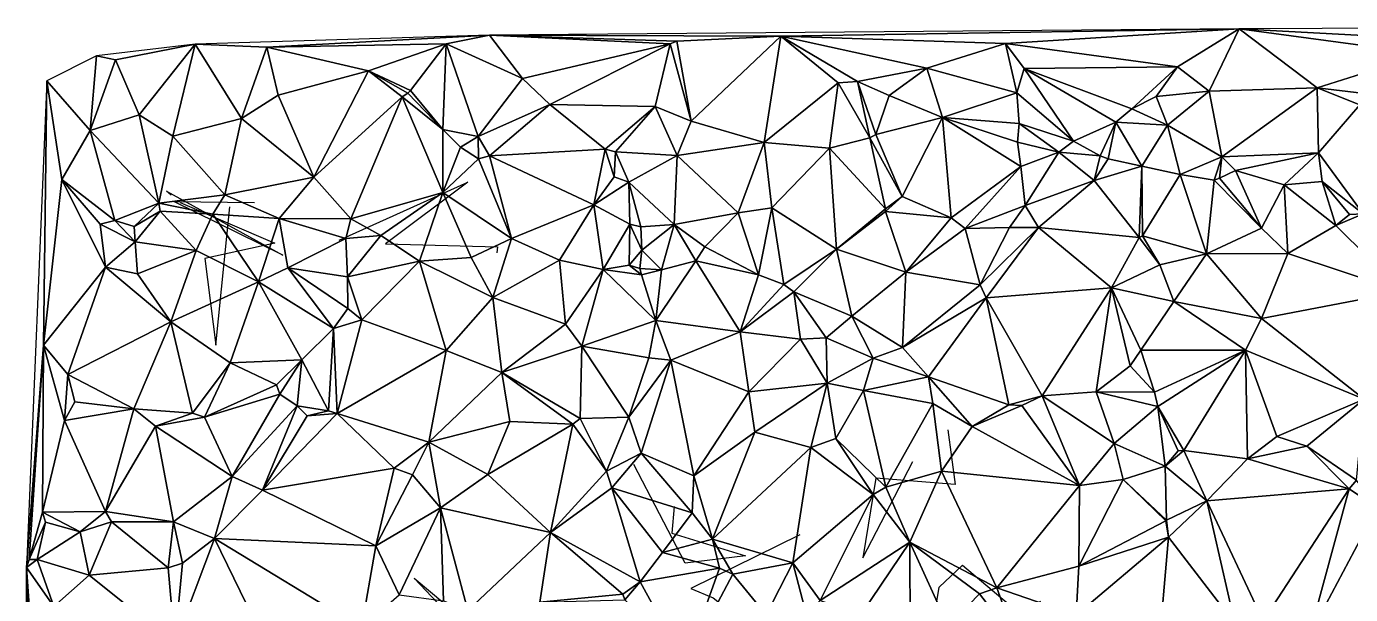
# Model space of a CAD drawing. Header units: metres. Extents: x -15.7 to 15.6, y -15.5 to 15.7.
# Drawn here: x -15 to 0.85, y 8.16 to 14.97 of the extents above; entities that cross this region are included whole.
import ezdxf

# ---------------------------------------------------------------- set-up
doc = ezdxf.new("R2010")
doc.units = ezdxf.units.M
doc.layers.add('CRACKS', color=1, linetype='Continuous')
doc.layers.add('STREET_MESH', color=7, linetype='Continuous')

msp = doc.modelspace()

# ---------------------------------------------------------------- linework, layer by layer
at = {"layer": 'CRACKS'}
for points in [[(-11.252, 12.405, 0.1), (-9.713, 13.101, 0.1), (-10.701, 12.365, 0.1), (-9.357, 12.326, 0.1), (-9.365, 12.255, 0.1)], [(-13.264, 12.944, 0.1), (-13.319, 12.993, 0.1), (-11.926, 12.226, 0.1), (-13.231, 12.871, 0.1), (-12.267, 12.859, 0.1)], [(-13.155, 12.858, 0.1), (-12.022, 12.372, 0.1), (-12.863, 12.188, 0.1), (-12.731, 11.151, 0.1), (-12.564, 12.806, 0.1)], [(-3.966, 10.137, 0.1), (-3.879, 9.483, 0.1), (-4.828, 9.559, 0.1), (-4.985, 8.603, 0.1), (-4.385, 9.759, 0.1)], [(-7.245, 9.217, 0.1), (-7.272, 8.9, 0.1), (-6.391, 8.629, 0.1), (-7.114, 8.538, 0.1), (-7.727, 9.721, 0.1)], [(-5.74, 8.878, 0.1), (-7.046, 8.236, 0.1), (-6.777, 8.123, 0.1), (-5.889, 7.423, 0.1), (-6.296, 7.767, 0.1)], [(-4.13, 7.884, 0.1), (-4.071, 8.254, 0.1), (-3.791, 8.514, 0.1), (-2.727, 7.616, 0.1), (-2.863, 8.085, 0.1)], [(-9.445, 7.195, 0.1), (-9.474, 7.812, 0.1), (-10.074, 8.061, 0.1), (-10.354, 8.359, 0.1), (-9.06, 7.276, 0.1)]]:
    msp.add_polyline3d(points, dxfattribs=at)
at = {"layer": 'STREET_MESH'}
for points in [[(-9.453, 14.86), (-5.967, 14.851), (-0.479, 14.936)], [(-5.967, 14.851), (-3.278, 14.761), (-0.479, 14.936)], [(-3.278, 14.761), (-1.219, 14.482), (-0.479, 14.936)], [(-1.219, 14.482), (-0.84, 14.189), (-0.479, 14.936)], [(-0.84, 14.189), (0.454, 14.229), (-0.479, 14.936)], [(2.862, 14.759), (6.474, 14.965), (-0.479, 14.936)], [(1.742, 14.639), (2.862, 14.759), (-0.479, 14.936)], [(0.454, 14.229), (1.742, 14.639), (-0.479, 14.936)], [(-14.158, 14.613), (-13.932, 14.566), (-12.979, 14.752)], [(-13.932, 14.566), (-13.647, 13.906), (-12.979, 14.752)], [(-13.647, 13.906), (-13.244, 13.653), (-12.979, 14.752)], [(-13.244, 13.653), (-12.423, 13.865), (-12.979, 14.752)], [(-12.12, 14.717), (-9.453, 14.86), (-12.979, 14.752)], [(-12.423, 13.865), (-12.12, 14.717), (-12.979, 14.752)], [(-12.12, 14.717), (-9.972, 14.757), (-9.453, 14.86)], [(-9.972, 14.757), (-12.12, 14.717), (-10.902, 14.435)], [(-10.399, 14.198), (-9.972, 14.757), (-10.902, 14.435)], [(-9.972, 14.757), (-10.399, 14.198), (-10.011, 13.733)], [(-9.589, 13.649), (-9.972, 14.757), (-10.011, 13.733)], [(-9.972, 14.757), (-9.059, 14.342), (-9.453, 14.86)], [(-9.589, 13.649), (-9.059, 14.342), (-9.972, 14.757)], [(-7.211, 14.789), (-5.967, 14.851), (-9.453, 14.86)], [(-7.293, 14.756), (-7.211, 14.789), (-9.453, 14.86)], [(-9.059, 14.342), (-7.293, 14.756), (-9.453, 14.86)], [(-7.293, 14.756), (-9.059, 14.342), (-8.732, 14.032)], [(-7.293, 14.756), (-8.732, 14.032), (-7.47, 14.007)], [(-7.041, 13.83), (-7.293, 14.756), (-7.47, 14.007)], [(-7.293, 14.756), (-7.041, 13.83), (-7.211, 14.789)], [(-7.211, 14.789), (-7.041, 13.83), (-5.967, 14.851)], [(-7.041, 13.83), (-6.168, 13.575), (-5.967, 14.851)], [(-6.168, 13.575), (-5.28, 14.289), (-5.967, 14.851)], [(-4.22, 14.467), (-5.967, 14.851), (-5.051, 14.305)], [(-5.967, 14.851), (-4.22, 14.467), (-3.278, 14.761)], [(-5.967, 14.851), (-5.28, 14.289), (-5.051, 14.305)], [(-4.22, 14.467), (-3.142, 14.17), (-3.278, 14.761)], [(-3.142, 14.17), (-3.053, 14.464), (-3.278, 14.761)], [(-3.053, 14.464), (-1.219, 14.482), (-3.278, 14.761)], [(-14.235, 13.718), (-14.158, 14.613), (-14.753, 14.314)], [(-14.235, 13.718), (-13.932, 14.566), (-14.158, 14.613)], [(-12.423, 13.865), (-11.985, 14.144), (-12.12, 14.717)], [(-12.12, 14.717), (-11.985, 14.144), (-10.902, 14.435)], [(1.742, 14.639), (0.454, 14.229), (1.02, 14.164)], [(-13.932, 14.566), (-14.235, 13.718), (-13.647, 13.906)], [(-10.902, 14.435), (-11.985, 14.144), (-11.556, 13.161)], [(-10.499, 14.125), (-10.902, 14.435), (-11.556, 13.161)], [(-10.499, 14.125), (-10.433, 14.165), (-10.902, 14.435)], [(-10.433, 14.165), (-10.399, 14.198), (-10.902, 14.435)], [(-4.669, 14.138), (-4.22, 14.467), (-5.051, 14.305)], [(-4.669, 14.138), (-4.03, 13.876), (-4.22, 14.467)], [(-4.03, 13.876), (-3.142, 14.17), (-4.22, 14.467)], [(-2.465, 13.592), (-3.053, 14.464), (-3.142, 14.17)], [(-3.053, 14.464), (-1.765, 13.978), (-1.219, 14.482)], [(-1.765, 13.978), (-3.053, 14.464), (-1.956, 13.819)], [(-3.053, 14.464), (-2.465, 13.592), (-1.956, 13.819)], [(-1.765, 13.978), (-1.476, 14.127), (-1.219, 14.482)], [(-1.476, 14.127), (-0.84, 14.189), (-1.219, 14.482)], [(-14.794, 11.151), (-14.753, 14.314), (-14.996, 8.487)], [(-14.794, 11.151), (-14.575, 13.133), (-14.753, 14.314)], [(-14.575, 13.133), (-14.235, 13.718), (-14.753, 14.314)], [(-9.059, 14.342), (-9.589, 13.649), (-8.732, 14.032)], [(-5.28, 14.289), (-6.168, 13.575), (-5.383, 13.507)], [(-4.901, 13.632), (-5.28, 14.289), (-5.383, 13.507)], [(-5.28, 14.289), (-4.901, 13.632), (-5.051, 14.305)], [(-4.831, 13.672), (-4.669, 14.138), (-5.051, 14.305)], [(-4.901, 13.632), (-4.831, 13.672), (-5.051, 14.305)], [(-11.985, 14.144), (-12.423, 13.865), (-11.556, 13.161)], [(-11.112, 12.663), (-10.499, 14.125), (-11.556, 13.161)], [(-11.112, 12.663), (-10.012, 12.979), (-10.499, 14.125)], [(-10.433, 14.165), (-10.499, 14.125), (-10.011, 13.733)], [(-10.499, 14.125), (-10.012, 12.979), (-10.011, 13.733)], [(-10.399, 14.198), (-10.433, 14.165), (-10.011, 13.733)], [(-4.03, 13.876), (-4.669, 14.138), (-4.831, 13.672)], [(-4.03, 13.876), (-3.114, 13.802), (-3.142, 14.17)], [(-3.114, 13.802), (-2.465, 13.592), (-3.142, 14.17)], [(-1.476, 14.127), (-1.765, 13.978), (-1.339, 13.784)], [(-0.84, 14.189), (-1.476, 14.127), (-1.339, 13.784)], [(-0.687, 13.403), (-0.84, 14.189), (-1.339, 13.784)], [(-0.84, 14.189), (-0.687, 13.403), (0.454, 14.229)], [(0.454, 14.229), (-0.687, 13.403), (0.468, 13.453)], [(0.454, 14.229), (0.468, 13.453), (0.962, 14.028)], [(0.454, 14.229), (0.962, 14.028), (1.02, 14.164)], [(-9.589, 13.649), (-9.454, 13.417), (-8.732, 14.032)], [(-9.454, 13.417), (-8.07, 13.497), (-8.732, 14.032)], [(-8.732, 14.032), (-8.07, 13.497), (-7.47, 14.007)], [(-8.07, 13.497), (-7.946, 13.463), (-7.47, 14.007)], [(-7.946, 13.463), (-7.208, 13.419), (-7.47, 14.007)], [(-7.208, 13.419), (-7.041, 13.83), (-7.47, 14.007)], [(-1.765, 13.978), (-1.956, 13.819), (-1.339, 13.784)], [(0.468, 13.453), (1.002, 12.722), (0.962, 14.028)], [(-13.647, 13.906), (-14.235, 13.718), (-13.412, 12.849)], [(-13.244, 13.653), (-13.647, 13.906), (-13.412, 12.849)], [(-12.423, 13.865), (-13.244, 13.653), (-12.623, 12.95)], [(-12.423, 13.865), (-12.623, 12.95), (-11.556, 13.161)], [(-6.168, 13.575), (-7.041, 13.83), (-7.208, 13.419)], [(-4.516, 12.929), (-4.03, 13.876), (-4.831, 13.672)], [(-4.03, 13.876), (-4.516, 12.929), (-3.928, 12.676)], [(-3.093, 13.29), (-4.03, 13.876), (-3.928, 12.676)], [(-4.03, 13.876), (-3.093, 13.29), (-3.134, 13.58)], [(-3.114, 13.802), (-4.03, 13.876), (-3.134, 13.58)], [(-2.638, 13.461), (-3.114, 13.802), (-3.134, 13.58)], [(-3.114, 13.802), (-2.638, 13.461), (-2.465, 13.592)], [(-2.465, 13.592), (-2.146, 13.416), (-1.956, 13.819)], [(-2.146, 13.416), (-2.049, 13.38), (-1.956, 13.819)], [(-2.049, 13.38), (-1.644, 13.293), (-1.956, 13.819)], [(-1.956, 13.819), (-1.644, 13.293), (-1.339, 13.784)], [(-13.939, 12.644), (-14.235, 13.718), (-14.575, 13.133)], [(-14.235, 13.718), (-13.939, 12.644), (-13.412, 12.849)], [(-12.623, 12.95), (-13.244, 13.653), (-13.412, 12.849)], [(-10.012, 12.979), (-9.802, 13.522), (-10.011, 13.733)], [(-9.802, 13.522), (-9.589, 13.649), (-10.011, 13.733)], [(-9.589, 13.649), (-9.802, 13.522), (-9.585, 13.382)], [(-9.589, 13.649), (-9.585, 13.382), (-9.454, 13.417)], [(-4.716, 12.784), (-4.901, 13.632), (-5.383, 13.507)], [(-4.901, 13.632), (-4.516, 12.929), (-4.831, 13.672)], [(-4.516, 12.929), (-4.901, 13.632), (-4.716, 12.784)], [(-1.644, 13.293), (-1.188, 13.195), (-1.339, 13.784)], [(-1.188, 13.195), (-0.687, 13.403), (-1.339, 13.784)], [(-9.585, 13.382), (-9.802, 13.522), (-10.012, 12.979)], [(-9.454, 13.417), (-8.206, 12.832), (-8.07, 13.497)], [(-8.206, 12.832), (-7.962, 13.165), (-8.07, 13.497)], [(-7.962, 13.165), (-7.946, 13.463), (-8.07, 13.497)], [(-6.168, 13.575), (-7.208, 13.419), (-6.477, 12.733)], [(-6.074, 12.793), (-6.168, 13.575), (-6.477, 12.733)], [(-6.168, 13.575), (-6.074, 12.793), (-5.383, 13.507)], [(-5.383, 13.507), (-6.074, 12.793), (-5.301, 12.298)], [(-4.716, 12.784), (-5.383, 13.507), (-5.301, 12.298)], [(-3.093, 13.29), (-2.638, 13.461), (-3.134, 13.58)], [(-2.638, 13.461), (-2.146, 13.416), (-2.465, 13.592)], [(-9.192, 12.427), (-9.585, 13.382), (-10.012, 12.979)], [(-9.585, 13.382), (-9.192, 12.427), (-9.454, 13.417)], [(-9.192, 12.427), (-8.206, 12.832), (-9.454, 13.417)], [(-7.962, 13.165), (-7.787, 13.103), (-7.946, 13.463)], [(-7.946, 13.463), (-7.787, 13.103), (-7.208, 13.419)], [(-7.787, 13.103), (-7.242, 12.593), (-7.208, 13.419)], [(-7.208, 13.419), (-7.242, 12.593), (-6.477, 12.733)], [(-3.041, 12.821), (-2.638, 13.461), (-3.093, 13.29)], [(-2.638, 13.461), (-3.041, 12.821), (-2.217, 13.121)], [(-2.146, 13.416), (-2.638, 13.461), (-2.217, 13.121)], [(-2.049, 13.38), (-2.146, 13.416), (-2.217, 13.121)], [(-1.644, 13.293), (-2.049, 13.38), (-2.217, 13.121)], [(-0.78, 13.125), (-0.687, 13.403), (-1.188, 13.195)], [(-0.687, 13.403), (-0.78, 13.125), (-0.715, 13.15)], [(-0.523, 13.243), (-0.687, 13.403), (-0.715, 13.15)], [(-0.687, 13.403), (-0.523, 13.243), (0.468, 13.453)], [(-0.523, 13.243), (0.057, 13.068), (0.468, 13.453)], [(0.057, 13.068), (0.513, 13.111), (0.468, 13.453)], [(0.513, 13.111), (1.002, 12.722), (0.468, 13.453)], [(-12.623, 12.95), (-11.971, 12.668), (-11.556, 13.161)], [(-11.971, 12.668), (-11.112, 12.663), (-11.556, 13.161)], [(-7.787, 13.103), (-7.962, 13.165), (-8.206, 12.832)], [(-3.761, 12.548), (-3.093, 13.29), (-3.928, 12.676)], [(-3.761, 12.548), (-3.041, 12.821), (-3.093, 13.29)], [(-1.679, 12.44), (-1.644, 13.293), (-2.217, 13.121)], [(-1.679, 12.44), (-1.636, 12.457), (-1.644, 13.293)], [(-1.644, 13.293), (-1.636, 12.457), (-1.188, 13.195)], [(-1.188, 13.195), (-1.636, 12.457), (-0.871, 12.244)], [(-0.78, 13.125), (-1.188, 13.195), (-0.871, 12.244)], [(-0.213, 12.55), (-0.523, 13.243), (-0.715, 13.15)], [(0.057, 13.068), (-0.523, 13.243), (-0.213, 12.55)], [(-14.05, 12.084), (-14.575, 13.133), (-14.794, 11.151)], [(-14.05, 12.084), (-14.113, 12.6), (-14.575, 13.133)], [(-14.113, 12.6), (-13.939, 12.644), (-14.575, 13.133)], [(-7.773, 12.6), (-7.787, 13.103), (-8.206, 12.832)], [(-7.787, 13.103), (-7.643, 12.565), (-7.242, 12.593)], [(-7.773, 12.6), (-7.643, 12.565), (-7.787, 13.103)], [(-3.041, 12.821), (-2.883, 12.557), (-2.217, 13.121)], [(-2.883, 12.557), (-1.679, 12.44), (-2.217, 13.121)], [(-0.78, 13.125), (-0.871, 12.244), (-0.213, 12.55)], [(-0.78, 13.125), (-0.213, 12.55), (-0.715, 13.15)], [(0.1, 12.247), (0.057, 13.068), (-0.213, 12.55)], [(0.513, 13.111), (0.057, 13.068), (0.678, 12.581)], [(0.057, 13.068), (0.1, 12.247), (0.678, 12.581)], [(0.841, 12.716), (0.513, 13.111), (0.678, 12.581)], [(0.513, 13.111), (0.841, 12.716), (1.002, 12.722)], [(-13.939, 12.644), (-13.707, 12.572), (-13.412, 12.849)], [(-13.707, 12.572), (-13.396, 12.756), (-13.412, 12.849)], [(-12.764, 12.718), (-12.623, 12.95), (-13.412, 12.849)], [(-13.396, 12.756), (-12.764, 12.718), (-13.412, 12.849)], [(-12.764, 12.718), (-11.971, 12.668), (-12.623, 12.95)], [(-10.012, 12.979), (-11.112, 12.663), (-10.756, 12.463)], [(-10.012, 12.979), (-10.756, 12.463), (-10.293, 12.155)], [(-10.012, 12.979), (-10.293, 12.155), (-9.674, 12.198)], [(-9.192, 12.427), (-10.012, 12.979), (-9.674, 12.198)], [(-4.516, 12.929), (-4.716, 12.751), (-3.928, 12.676)], [(-4.716, 12.751), (-4.516, 12.929), (-4.716, 12.784)], [(-13.396, 12.756), (-13.707, 12.572), (-13.694, 12.388)], [(-13.396, 12.756), (-13.694, 12.388), (-12.967, 12.285)], [(-12.764, 12.718), (-13.396, 12.756), (-12.967, 12.285)], [(-12.221, 11.909), (-12.764, 12.718), (-12.967, 12.285)], [(-12.764, 12.718), (-12.221, 11.909), (-11.971, 12.668)], [(-9.192, 12.427), (-8.618, 12.166), (-8.206, 12.832)], [(-8.206, 12.832), (-8.618, 12.166), (-8.093, 12.056)], [(-7.773, 12.6), (-8.206, 12.832), (-8.093, 12.056)], [(-7.242, 12.593), (-6.878, 12.328), (-6.477, 12.733)], [(-6.878, 12.328), (-6.235, 11.99), (-6.477, 12.733)], [(-6.235, 11.99), (-6.074, 12.793), (-6.477, 12.733)], [(-6.235, 11.99), (-5.931, 11.878), (-6.074, 12.793)], [(-6.074, 12.793), (-5.931, 11.878), (-5.301, 12.298)], [(-4.716, 12.751), (-4.716, 12.784), (-5.301, 12.298)], [(-4.47, 12.025), (-4.716, 12.751), (-5.301, 12.298)], [(-4.716, 12.751), (-4.47, 12.025), (-3.928, 12.676)], [(-3.041, 12.821), (-3.761, 12.548), (-3.229, 12.559)], [(-3.041, 12.821), (-3.229, 12.559), (-2.883, 12.557)], [(1.476, 11.791), (1.002, 12.722), (0.678, 12.581)], [(1.002, 12.722), (0.841, 12.716), (0.678, 12.581)], [(-14.113, 12.6), (-13.694, 12.388), (-13.939, 12.644)], [(-13.694, 12.388), (-14.113, 12.6), (-14.05, 12.084)], [(-13.694, 12.388), (-13.707, 12.572), (-13.939, 12.644)], [(-11.971, 12.668), (-12.221, 11.909), (-11.867, 12.074)], [(-11.175, 12.425), (-11.971, 12.668), (-11.867, 12.074)], [(-11.112, 12.663), (-11.971, 12.668), (-11.175, 12.425)], [(-10.756, 12.463), (-11.112, 12.663), (-11.175, 12.425)], [(-7.782, 12.108), (-7.773, 12.6), (-8.093, 12.056)], [(-7.631, 12.286), (-7.773, 12.6), (-7.782, 12.108)], [(-7.643, 12.565), (-7.773, 12.6), (-7.631, 12.286)], [(-7.643, 12.565), (-7.631, 12.286), (-7.242, 12.593)], [(-7.631, 12.286), (-7.394, 12.052), (-7.242, 12.593)], [(-7.242, 12.593), (-7.394, 12.052), (-6.986, 12.161)], [(-6.878, 12.328), (-7.242, 12.593), (-6.986, 12.161)], [(-4.47, 12.025), (-3.761, 12.548), (-3.928, 12.676)], [(-3.581, 11.873), (-3.761, 12.548), (-4.47, 12.025)], [(-3.761, 12.548), (-3.581, 11.873), (-3.229, 12.559)], [(-3.229, 12.559), (-3.581, 11.873), (-2.883, 12.557)], [(-3.581, 11.873), (-3.508, 11.717), (-2.883, 12.557)], [(-3.508, 11.717), (-2.01, 11.837), (-2.883, 12.557)], [(-2.01, 11.837), (-1.679, 12.44), (-2.883, 12.557)], [(-0.871, 12.244), (0.1, 12.247), (-0.213, 12.55)], [(0.1, 12.247), (1.476, 11.791), (0.678, 12.581)], [(-13.669, 12.005), (-13.694, 12.388), (-14.05, 12.084)], [(-12.967, 12.285), (-13.694, 12.388), (-13.669, 12.005)], [(-11.154, 11.968), (-11.175, 12.425), (-11.867, 12.074)], [(-11.154, 11.968), (-10.756, 12.463), (-11.175, 12.425)], [(-10.756, 12.463), (-11.154, 11.968), (-10.293, 12.155)], [(-9.416, 11.719), (-9.192, 12.427), (-9.674, 12.198)], [(-8.618, 12.166), (-9.192, 12.427), (-9.416, 11.719)], [(-1.679, 12.44), (-2.01, 11.837), (-1.429, 12.11)], [(-1.636, 12.457), (-1.679, 12.44), (-1.429, 12.11)], [(-1.636, 12.457), (-1.429, 12.11), (-0.871, 12.244)], [(-12.967, 12.285), (-13.669, 12.005), (-13.269, 11.43)], [(-12.221, 11.909), (-12.967, 12.285), (-13.269, 11.43)], [(-7.654, 12.069), (-7.631, 12.286), (-7.782, 12.108)], [(-7.394, 12.052), (-7.631, 12.286), (-7.654, 12.069)], [(-6.235, 11.99), (-6.878, 12.328), (-6.986, 12.161)], [(-5.931, 11.878), (-5.811, 11.788), (-5.301, 12.298)], [(-5.811, 11.788), (-5.119, 11.496), (-5.301, 12.298)], [(-5.119, 11.496), (-4.47, 12.025), (-5.301, 12.298)], [(-0.871, 12.244), (-1.429, 12.11), (-1.263, 11.674)], [(-0.214, 11.47), (-0.871, 12.244), (-1.263, 11.674)], [(-0.214, 11.47), (0.1, 12.247), (-0.871, 12.244)], [(0.1, 12.247), (-0.214, 11.47), (1.476, 11.791)], [(-14.503, 10.799), (-14.05, 12.084), (-14.794, 11.151)], [(-14.05, 12.084), (-14.503, 10.799), (-13.269, 11.43)], [(-13.669, 12.005), (-14.05, 12.084), (-13.269, 11.43)], [(-12.221, 11.909), (-11.323, 11.348), (-11.867, 12.074)], [(-11.323, 11.348), (-11.151, 11.589), (-11.867, 12.074)], [(-11.151, 11.589), (-11.154, 11.968), (-11.867, 12.074)], [(-10.293, 12.155), (-11.154, 11.968), (-10.982, 11.452)], [(-10.293, 12.155), (-10.982, 11.452), (-9.971, 11.085)], [(-10.293, 12.155), (-9.416, 11.719), (-9.674, 12.198)], [(-9.416, 11.719), (-10.293, 12.155), (-9.971, 11.085)], [(-8.618, 12.166), (-9.416, 11.719), (-8.545, 11.4)], [(-8.093, 12.056), (-8.618, 12.166), (-8.545, 11.4)], [(-8.35, 11.137), (-8.093, 12.056), (-8.545, 11.4)], [(-8.35, 11.137), (-7.463, 11.447), (-8.093, 12.056)], [(-7.782, 12.108), (-8.093, 12.056), (-7.636, 11.992)], [(-8.093, 12.056), (-7.463, 11.447), (-7.636, 11.992)], [(-7.654, 12.069), (-7.782, 12.108), (-7.636, 11.992)], [(-7.394, 12.052), (-7.654, 12.069), (-7.636, 11.992)], [(-7.463, 11.447), (-7.394, 12.052), (-7.636, 11.992)], [(-6.986, 12.161), (-7.463, 11.447), (-6.453, 11.31)], [(-7.394, 12.052), (-7.463, 11.447), (-6.986, 12.161)], [(-6.235, 11.99), (-6.986, 12.161), (-6.453, 11.31)], [(-1.429, 12.11), (-2.01, 11.837), (-1.263, 11.674)], [(-12.558, 10.938), (-12.221, 11.909), (-13.269, 11.43)], [(-12.221, 11.909), (-12.558, 10.938), (-11.699, 10.974)], [(-11.323, 11.348), (-12.221, 11.909), (-11.699, 10.974)], [(-11.154, 11.968), (-11.151, 11.589), (-10.982, 11.452)], [(-5.931, 11.878), (-6.235, 11.99), (-6.453, 11.31)], [(-4.509, 11.123), (-4.47, 12.025), (-5.119, 11.496)], [(-4.509, 11.123), (-3.581, 11.873), (-4.47, 12.025)], [(-5.811, 11.788), (-5.931, 11.878), (-6.453, 11.31)], [(-5.73, 11.223), (-5.811, 11.788), (-6.453, 11.31)], [(-5.811, 11.788), (-5.423, 11.236), (-5.119, 11.496)], [(-5.423, 11.236), (-5.811, 11.788), (-5.73, 11.223)], [(-3.508, 11.717), (-3.581, 11.873), (-4.509, 11.123)], [(-2.01, 11.837), (-3.508, 11.717), (-2.839, 10.544)], [(-2.191, 10.591), (-2.01, 11.837), (-2.839, 10.544)], [(-2.01, 11.837), (-2.191, 10.591), (-1.784, 10.903)], [(-1.659, 11.089), (-2.01, 11.837), (-1.784, 10.903)], [(-2.01, 11.837), (-1.659, 11.089), (-1.263, 11.674)], [(-0.214, 11.47), (1.014, 10.503), (1.476, 11.791)], [(-11.151, 11.589), (-11.323, 11.348), (-10.982, 11.452)], [(-9.308, 10.823), (-9.416, 11.719), (-9.971, 11.085)], [(-9.416, 11.719), (-9.308, 10.823), (-8.545, 11.4)], [(-3.508, 11.717), (-4.509, 11.123), (-4.2, 10.772)], [(-3.237, 10.434), (-3.508, 11.717), (-4.2, 10.772)], [(-2.839, 10.544), (-3.508, 11.717), (-3.237, 10.434)], [(-1.659, 11.089), (-0.404, 11.089), (-1.263, 11.674)], [(-0.404, 11.089), (-0.214, 11.47), (-1.263, 11.674)], [(-14.503, 10.799), (-13.713, 10.386), (-13.269, 11.43)], [(-13.713, 10.386), (-13.01, 10.335), (-13.269, 11.43)], [(-13.01, 10.335), (-12.558, 10.938), (-13.269, 11.43)], [(-11.323, 11.348), (-11.278, 10.333), (-10.982, 11.452)], [(-10.982, 11.452), (-11.278, 10.333), (-9.971, 11.085)], [(-7.463, 11.447), (-8.35, 11.137), (-7.545, 10.999)], [(-7.284, 10.971), (-7.463, 11.447), (-7.545, 10.999)], [(-7.463, 11.447), (-7.284, 10.971), (-6.453, 11.31)], [(-5.423, 11.236), (-4.86, 10.996), (-5.119, 11.496)], [(-4.86, 10.996), (-4.509, 11.123), (-5.119, 11.496)], [(1.014, 10.503), (-0.214, 11.47), (-0.404, 11.089)], [(-11.323, 11.348), (-11.699, 10.974), (-11.382, 10.364)], [(-11.278, 10.333), (-11.323, 11.348), (-11.382, 10.364)], [(-9.308, 10.823), (-8.35, 11.137), (-8.545, 11.4)], [(-7.284, 10.971), (-6.351, 10.591), (-6.453, 11.31)], [(-6.351, 10.591), (-5.73, 11.223), (-6.453, 11.31)], [(-14.964, 8.583), (-14.794, 11.151), (-14.996, 8.487)], [(-14.964, 8.583), (-14.804, 9.151), (-14.794, 11.151)], [(-14.804, 9.151), (-14.541, 10.247), (-14.794, 11.151)], [(-14.541, 10.247), (-14.503, 10.799), (-14.794, 11.151)], [(-8.35, 11.137), (-9.308, 10.823), (-8.368, 10.272)], [(-7.787, 10.289), (-8.35, 11.137), (-8.368, 10.272)], [(-8.35, 11.137), (-7.787, 10.289), (-7.545, 10.999)], [(-5.73, 11.223), (-6.351, 10.591), (-5.411, 10.694)], [(-5.423, 11.236), (-5.73, 11.223), (-5.411, 10.694)], [(-4.86, 10.996), (-5.423, 11.236), (-5.411, 10.694)], [(-4.509, 11.123), (-4.86, 10.996), (-4.2, 10.772)], [(-12.558, 10.938), (-13.01, 10.335), (-12.867, 10.286)], [(-12.005, 10.675), (-12.558, 10.938), (-12.867, 10.286)], [(-12.558, 10.938), (-12.005, 10.675), (-11.699, 10.974)], [(-12.005, 10.675), (-11.964, 10.562), (-11.699, 10.974)], [(-11.699, 10.974), (-11.964, 10.562), (-11.758, 10.422)], [(-11.382, 10.364), (-11.699, 10.974), (-11.758, 10.422)], [(-11.278, 10.333), (-10.179, 9.988), (-9.971, 11.085)], [(-10.179, 9.988), (-9.308, 10.823), (-9.971, 11.085)], [(-7.787, 10.289), (-7.284, 10.971), (-7.545, 10.999)], [(-7.637, 9.858), (-7.284, 10.971), (-7.787, 10.289)], [(-7.284, 10.971), (-7.637, 9.858), (-7.009, 9.586)], [(-6.351, 10.591), (-7.284, 10.971), (-7.009, 9.586)], [(-4.978, 10.607), (-4.86, 10.996), (-5.411, 10.694)], [(-4.86, 10.996), (-4.978, 10.607), (-4.2, 10.772)], [(-1.494, 10.587), (-1.659, 11.089), (-1.784, 10.903)], [(-1.659, 11.089), (-1.494, 10.587), (-0.404, 11.089)], [(-1.494, 10.587), (-1.455, 10.415), (-0.404, 11.089)], [(-1.455, 10.415), (-1.143, 9.89), (-0.404, 11.089)], [(-1.143, 9.89), (-0.379, 9.789), (-0.404, 11.089)], [(-0.029, 10.058), (1.014, 10.503), (-0.404, 11.089)], [(-0.379, 9.789), (-0.029, 10.058), (-0.404, 11.089)], [(-14.541, 10.247), (-14.419, 10.471), (-14.503, 10.799)], [(-14.503, 10.799), (-14.419, 10.471), (-13.713, 10.386)], [(-9.209, 10.234), (-9.308, 10.823), (-10.179, 9.988)], [(-9.308, 10.823), (-8.457, 10.205), (-8.368, 10.272)], [(-8.457, 10.205), (-9.308, 10.823), (-9.209, 10.234)], [(-2.191, 10.591), (-1.494, 10.587), (-1.784, 10.903)], [(-11.964, 10.562), (-12.005, 10.675), (-12.867, 10.286)], [(-6.351, 10.591), (-6.278, 10.108), (-5.411, 10.694)], [(-6.278, 10.108), (-5.607, 9.924), (-5.411, 10.694)], [(-5.607, 9.924), (-5.309, 10.034), (-5.411, 10.694)], [(-5.309, 10.034), (-4.978, 10.607), (-5.411, 10.694)], [(-4.978, 10.607), (-4.147, 10.451), (-4.2, 10.772)], [(-3.675, 10.178), (-3.237, 10.434), (-4.2, 10.772)], [(-4.147, 10.451), (-3.675, 10.178), (-4.2, 10.772)], [(-14.419, 10.471), (-14.541, 10.247), (-13.713, 10.386)], [(-12.534, 9.578), (-11.964, 10.562), (-12.867, 10.286)], [(-11.964, 10.562), (-12.534, 9.578), (-11.758, 10.422)], [(-6.278, 10.108), (-6.351, 10.591), (-7.009, 9.586)], [(-4.709, 9.448), (-4.978, 10.607), (-5.309, 10.034)], [(-4.709, 9.448), (-4.147, 10.451), (-4.978, 10.607)], [(-2.839, 10.544), (-3.237, 10.434), (-3.084, 10.429)], [(-2.392, 9.47), (-2.839, 10.544), (-3.084, 10.429)], [(-1.975, 9.973), (-2.191, 10.591), (-2.839, 10.544)], [(-1.975, 9.973), (-2.839, 10.544), (-2.392, 9.47)], [(-1.494, 10.587), (-2.191, 10.591), (-1.455, 10.415)], [(-2.191, 10.591), (-1.975, 9.973), (-1.455, 10.415)], [(0.33, 9.942), (1.014, 10.503), (-0.029, 10.058)], [(1.014, 10.503), (0.33, 9.942), (0.924, 9.534)], [(-14.541, 10.247), (-14.052, 9.157), (-13.713, 10.386)], [(-14.052, 9.157), (-13.453, 10.181), (-13.713, 10.386)], [(-13.453, 10.181), (-13.01, 10.335), (-13.713, 10.386)], [(-13.01, 10.335), (-13.453, 10.181), (-12.867, 10.286)], [(-12.534, 9.578), (-12.17, 9.414), (-11.758, 10.422)], [(-12.17, 9.414), (-11.636, 10.305), (-11.758, 10.422)], [(-10.594, 9.677), (-11.278, 10.333), (-12.17, 9.414)], [(-11.278, 10.333), (-11.636, 10.305), (-12.17, 9.414)], [(-11.636, 10.305), (-11.382, 10.364), (-11.758, 10.422)], [(-11.636, 10.305), (-11.278, 10.333), (-11.382, 10.364)], [(-11.278, 10.333), (-10.594, 9.677), (-10.179, 9.988)], [(-4.709, 9.448), (-4.042, 9.642), (-4.147, 10.451)], [(-4.147, 10.451), (-4.042, 9.642), (-3.675, 10.178)], [(-3.237, 10.434), (-3.675, 10.178), (-3.084, 10.429)], [(-3.675, 10.178), (-2.392, 9.47), (-3.084, 10.429)], [(-1.455, 10.415), (-1.975, 9.973), (-1.368, 9.701)], [(-1.209, 9.883), (-1.455, 10.415), (-1.368, 9.701)], [(-1.209, 9.883), (-1.143, 9.89), (-1.455, 10.415)], [(-14.541, 10.247), (-14.804, 9.151), (-14.052, 9.157)], [(-13.235, 9.033), (-13.453, 10.181), (-14.052, 9.157)], [(-13.453, 10.181), (-12.534, 9.578), (-12.867, 10.286)], [(-13.453, 10.181), (-13.235, 9.033), (-12.534, 9.578)], [(-9.473, 9.601), (-9.209, 10.234), (-10.179, 9.988)], [(-9.473, 9.601), (-8.457, 10.205), (-9.209, 10.234)], [(-8.457, 10.205), (-9.473, 9.601), (-8.724, 8.909)], [(-8.052, 9.64), (-8.457, 10.205), (-8.724, 8.909)], [(-8.457, 10.205), (-8.052, 9.64), (-8.368, 10.272)], [(-8.052, 9.64), (-7.787, 10.289), (-8.368, 10.272)], [(-8.052, 9.64), (-7.637, 9.858), (-7.787, 10.289)], [(-3.675, 10.178), (-4.042, 9.642), (-2.392, 9.47)], [(-10.179, 9.988), (-10.594, 9.677), (-10.377, 9.599)], [(-10.041, 9.203), (-10.179, 9.988), (-10.377, 9.599)], [(-10.041, 9.203), (-9.473, 9.601), (-10.179, 9.988)], [(-6.783, 8.826), (-6.278, 10.108), (-7.009, 9.586)], [(-6.278, 10.108), (-6.783, 8.826), (-5.607, 9.924)], [(-4.863, 9.36), (-5.309, 10.034), (-5.607, 9.924)], [(-4.863, 9.36), (-4.709, 9.448), (-5.309, 10.034)], [(-0.379, 9.789), (0.33, 9.942), (-0.029, 10.058)], [(-7.637, 9.858), (-8.052, 9.64), (-7.991, 9.443)], [(-7.03, 9.144), (-7.637, 9.858), (-7.991, 9.443)], [(-7.637, 9.858), (-7.03, 9.144), (-7.009, 9.586)], [(-6.783, 8.826), (-5.823, 8.543), (-5.607, 9.924)], [(-5.823, 8.543), (-4.863, 9.36), (-5.607, 9.924)], [(-1.869, 9.543), (-1.975, 9.973), (-2.392, 9.47)], [(-1.975, 9.973), (-1.869, 9.543), (-1.368, 9.701)], [(-0.867, 9.287), (-1.143, 9.89), (-1.368, 9.701)], [(-1.143, 9.89), (-1.209, 9.883), (-1.368, 9.701)], [(-0.379, 9.789), (-1.143, 9.89), (-0.867, 9.287)], [(0.33, 9.942), (-0.379, 9.789), (0.834, 9.43)], [(0.33, 9.942), (0.834, 9.43), (0.924, 9.534)], [(-10.594, 9.677), (-12.17, 9.414), (-10.816, 8.749)], [(-10.377, 9.599), (-10.594, 9.677), (-10.816, 8.749)], [(-1.869, 9.543), (-1.352, 9.054), (-1.368, 9.701)], [(-1.352, 9.054), (-0.867, 9.287), (-1.368, 9.701)], [(-0.379, 9.789), (-0.867, 9.287), (0.834, 9.43)], [(-12.534, 9.578), (-13.235, 9.033), (-12.745, 8.834)], [(-12.17, 9.414), (-12.534, 9.578), (-12.745, 8.834)], [(-10.041, 9.203), (-10.377, 9.599), (-10.816, 8.749)], [(-9.473, 9.601), (-10.041, 9.203), (-8.724, 8.909)], [(-7.991, 9.443), (-8.052, 9.64), (-8.724, 8.909)], [(-7.03, 9.144), (-6.783, 8.826), (-7.009, 9.586)], [(-4.042, 9.642), (-4.709, 9.448), (-4.422, 8.793)], [(-3.383, 8.246), (-4.042, 9.642), (-4.422, 8.793)], [(-4.042, 9.642), (-3.383, 8.246), (-2.392, 9.47)], [(-2.399, 8.503), (-1.869, 9.543), (-2.392, 9.47)], [(-1.357, 9.048), (-1.869, 9.543), (-2.399, 8.503)], [(-1.357, 9.048), (-1.352, 9.054), (-1.869, 9.543)], [(0.834, 9.43), (1.171, 9.204), (0.924, 9.534)], [(-10.816, 8.749), (-12.17, 9.414), (-12.745, 8.834)], [(-7.651, 8.317), (-7.991, 9.443), (-8.724, 8.909)], [(-7.651, 8.317), (-7.382, 8.668), (-7.991, 9.443)], [(-7.382, 8.668), (-7.03, 9.144), (-7.991, 9.443)], [(-5.496, 8.094), (-4.863, 9.36), (-5.823, 8.543)], [(-4.863, 9.36), (-5.496, 8.094), (-4.422, 8.793)], [(-4.709, 9.448), (-4.863, 9.36), (-4.422, 8.793)], [(-3.383, 8.246), (-2.399, 8.503), (-2.392, 9.47)], [(0.834, 9.43), (-0.867, 9.287), (-0.193, 7.848)], [(0.358, 7.67), (0.834, 9.43), (-0.193, 7.848)], [(0.834, 9.43), (0.358, 7.67), (1.171, 9.204)], [(-10.534, 8.159), (-10.041, 9.203), (-10.816, 8.749)], [(-10.004, 8.087), (-10.041, 9.203), (-10.534, 8.159)], [(-10.041, 9.203), (-9.712, 7.973), (-8.724, 8.909)], [(-10.004, 8.087), (-9.712, 7.973), (-10.041, 9.203)], [(-1.352, 9.054), (-1.327, 8.85), (-0.867, 9.287)], [(-0.867, 9.287), (-1.327, 8.85), (-0.533, 7.819)], [(-0.867, 9.287), (-0.533, 7.819), (-0.193, 7.848)], [(0.358, 7.67), (1.408, 8.361), (1.171, 9.204)], [(-14.964, 8.583), (-14.768, 9.03), (-14.804, 9.151)], [(-14.804, 9.151), (-14.355, 8.914), (-14.052, 9.157)], [(-14.804, 9.151), (-14.768, 9.03), (-14.355, 8.914)], [(-14.355, 8.914), (-13.98, 9.036), (-14.052, 9.157)], [(-13.98, 9.036), (-14.355, 8.914), (-14.248, 8.395)], [(-13.299, 8.482), (-13.98, 9.036), (-14.248, 8.395)], [(-13.98, 9.036), (-13.235, 9.033), (-14.052, 9.157)], [(-13.235, 9.033), (-13.98, 9.036), (-13.299, 8.482)], [(-6.783, 8.826), (-7.03, 9.144), (-7.382, 8.668)], [(-1.327, 8.85), (-1.357, 9.048), (-2.399, 8.503)], [(-1.352, 9.054), (-1.357, 9.048), (-1.327, 8.85)], [(-14.768, 9.03), (-14.964, 8.583), (-14.87, 8.584)], [(-14.768, 9.03), (-14.87, 8.584), (-14.355, 8.914)], [(-14.355, 8.914), (-14.87, 8.584), (-14.248, 8.395)], [(-13.128, 8.538), (-13.235, 9.033), (-13.299, 8.482)], [(-13.235, 9.033), (-13.128, 8.538), (-12.745, 8.834)], [(-9.712, 7.973), (-8.853, 8.072), (-8.724, 8.909)], [(-8.853, 8.072), (-7.859, 8.169), (-8.724, 8.909)], [(-7.859, 8.169), (-7.651, 8.317), (-8.724, 8.909)], [(-13.221, 7.576), (-11.896, 7.091), (-12.745, 8.834)], [(-13.128, 8.538), (-13.221, 7.576), (-12.745, 8.834)], [(-10.987, 7.765), (-10.816, 8.749), (-12.745, 8.834)], [(-11.896, 7.091), (-10.987, 7.765), (-12.745, 8.834)], [(-10.987, 7.765), (-10.534, 8.159), (-10.816, 8.749)], [(-6.783, 8.826), (-7.382, 8.668), (-6.7, 8.478)], [(-6.783, 8.826), (-6.7, 8.478), (-6.542, 8.408)], [(-5.823, 8.543), (-6.783, 8.826), (-6.542, 8.408)], [(-5.496, 8.094), (-5.001, 7.935), (-4.422, 8.793)], [(-5.001, 7.935), (-4.42, 7.68), (-4.422, 8.793)], [(-4.42, 7.68), (-3.962, 7.787), (-4.422, 8.793)], [(-3.589, 8.171), (-3.383, 8.246), (-4.422, 8.793)], [(-3.962, 7.787), (-3.589, 8.171), (-4.422, 8.793)], [(-1.327, 8.85), (-2.399, 8.503), (-2.431, 7.919)], [(-1.451, 7.421), (-1.327, 8.85), (-2.431, 7.919)], [(-1.327, 8.85), (-1.451, 7.421), (-0.533, 7.819)], [(-14.668, 8.02), (-14.87, 8.584), (-14.996, 8.487)], [(-14.87, 8.584), (-14.964, 8.583), (-14.996, 8.487)], [(-14.87, 8.584), (-14.668, 8.02), (-14.248, 8.395)], [(-7.382, 8.668), (-7.651, 8.317), (-6.7, 8.478)], [(-14.99, -6.464), (-14.98, -1.955), (-14.996, 8.487)], [(-14.98, -1.955), (-14.857, 2.625), (-14.996, 8.487)], [(-14.857, 2.625), (-14.84, 6.274), (-14.996, 8.487)], [(-14.84, 6.274), (-14.668, 8.02), (-14.996, 8.487)], [(-13.221, 7.576), (-13.299, 8.482), (-14.248, 8.395)], [(-13.128, 8.538), (-13.299, 8.482), (-13.221, 7.576)], [(-6.7, 8.478), (-7.651, 8.317), (-7.113, 7.332)], [(-6.542, 8.408), (-6.7, 8.478), (-7.113, 7.332)], [(-6.542, 8.408), (-7.113, 7.332), (-6.142, 7.92)], [(-5.823, 8.543), (-6.542, 8.408), (-6.142, 7.92)], [(-5.664, 7.935), (-5.823, 8.543), (-6.142, 7.92)], [(-5.664, 7.935), (-5.496, 8.094), (-5.823, 8.543)], [(-2.399, 8.503), (-3.383, 8.246), (-2.431, 7.919)], [(-14.668, 8.02), (-13.221, 7.576), (-14.248, 8.395)], [(-7.833, 8.099), (-7.651, 8.317), (-7.859, 8.169)], [(-7.651, 8.317), (-7.833, 8.099), (-7.113, 7.332)], [(-3.589, 8.171), (-3.152, 7.602), (-3.383, 8.246)], [(-3.383, 8.246), (-3.152, 7.602), (-2.431, 7.919)], [(0.358, 7.67), (1.081, 7.714), (1.408, 8.361)], [(-8.853, 8.072), (-7.833, 8.099), (-7.859, 8.169)], [(-3.589, 8.171), (-3.962, 7.787), (-3.152, 7.602)]]:
    msp.add_3dface(points, dxfattribs=at)

doc.saveas('drawing.dxf')
